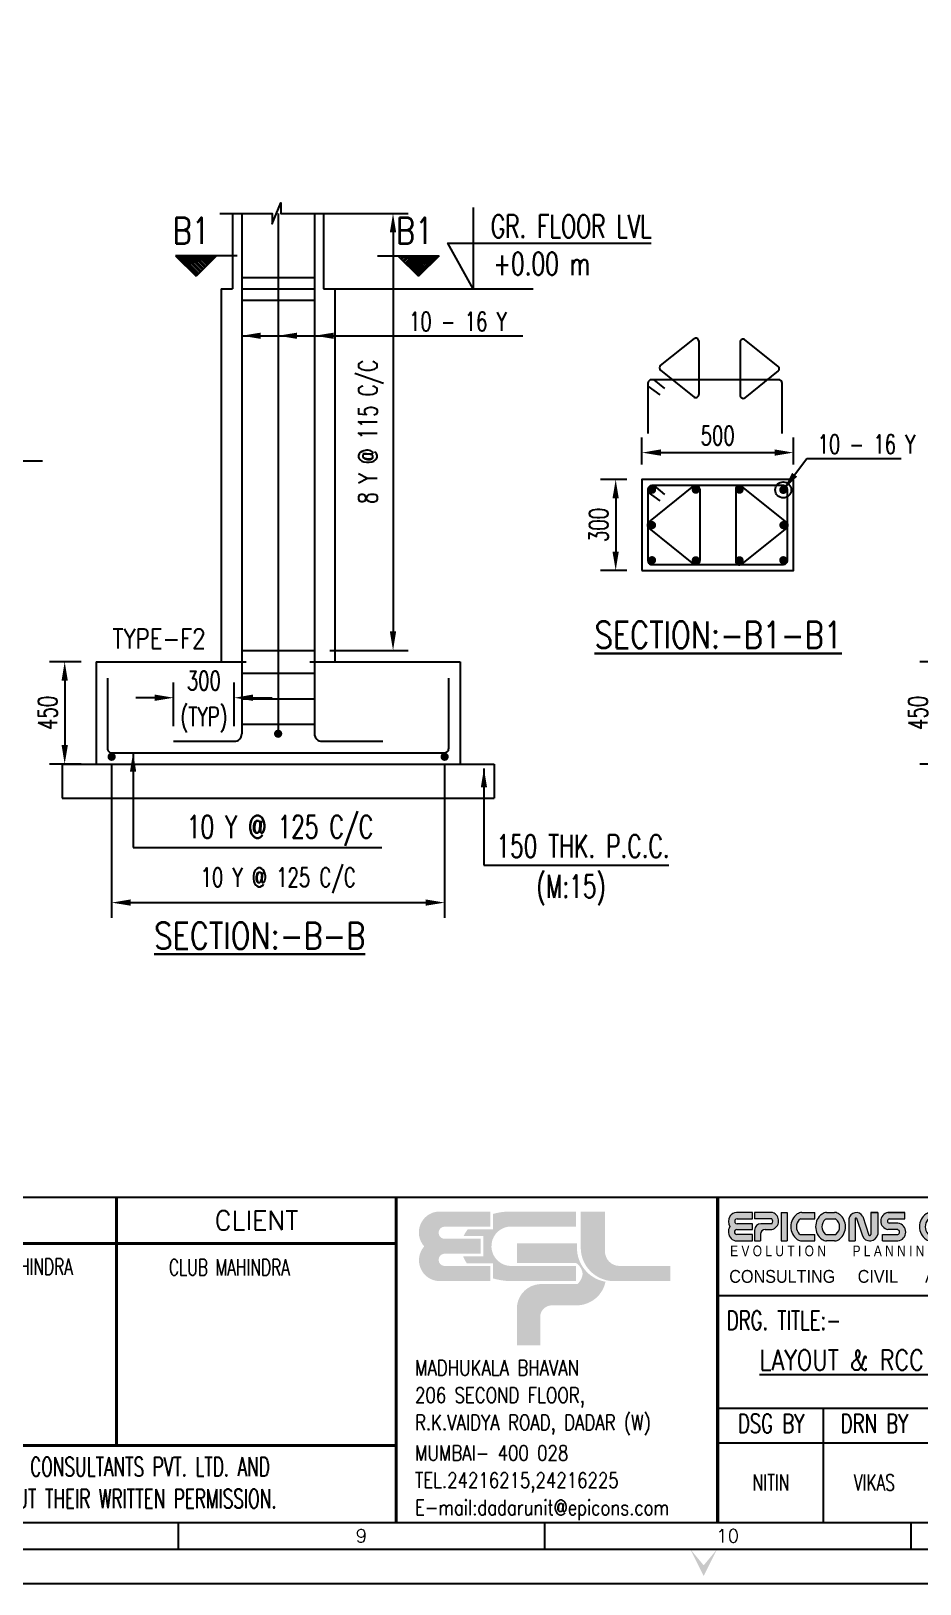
# Model space of a CAD drawing. Header units: millimetres. Extents: x 2659630 to 6742168, y -2425387 to -732288.
# Drawn here: x 3181720 to 3193450, y -1227168 to -1206680 of the extents above; entities that cross this region are included whole.
import ezdxf
from ezdxf.enums import TextEntityAlignment as Align

# ---------------------------------------------------------------- set-up
doc = ezdxf.new("R2010")
doc.units = ezdxf.units.MM
doc.header["$PDMODE"] = 35
doc.header["$PDSIZE"] = -25
for name, color, linetype, lineweight in [('00 ECPL LOGO', 250, 'Continuous', 20), ('00 ELEV-2', 9, 'Continuous', 30), ('TEXT', 150, 'Continuous', 25)]:
    doc.layers.add(name, color=color, linetype=linetype, lineweight=lineweight)
for name, color, linetype in [('PNA', 8, 'Continuous'), ('S-BRECK LINE', 8, 'Continuous'), ('S-COLUMN', 1, 'Continuous'), ('S-COLUMN NO', 2, 'Continuous'), ('S-DIM-1', 5, 'Continuous'), ('S-FOOTING', 4, 'Continuous'), ('S-LEVEL SECTION', 3, 'Continuous'), ('S-REINFORCEMENT', 6, 'Continuous'), ('S-RETAINING WALL', 6, 'Continuous'), ('S-SECTION MARK', 1, 'Continuous'), ('S-TEXT-1', 4, 'Continuous'), ('S-TITIL', 6, 'Continuous'), ('TEXT (SHEET)', 4, 'Continuous'), ('TEXT SCHEDULE', 2, 'Continuous')]:
    doc.layers.add(name, color=color, linetype=linetype)
doc.styles.add('ROMANS', font='r.shx', dxfattribs={"width": 0.7})
doc.styles.add('SEC. TEXT', font='arial.ttf', dxfattribs={"height": 180})
doc.dimstyles.new('dim25', dxfattribs={"dimtxt": 250, "dimasz": 250, "dimexe": 200, "dimexo": 200, "dimgap": 100, "dimtad": 1, "dimdec": 0, "dimlfac": 0.25, "dimzin": 0, "dimdsep": 46, "dimtxsty": 'ROMANS', "dimcen": 0, "dimclrd": 5, "dimclre": 5, "dimclrt": 4, "dimadec": 0, "dimazin": 0, "dimtfac": 1, "dimtdec": 0, "dimtix": 1, "dimtofl": 0, "dimtmove": 2, "dimatfit": 3, "dimfxl": 1, "dimtolj": 1, "dimtzin": 0, "dimlwd": -1, "dimlwe": -1, "dimarcsym": 0})
doc.dimstyles.new('dim33.33', dxfattribs={"dimtxt": 250, "dimasz": 250, "dimexe": 200, "dimexo": 200, "dimgap": 100, "dimtad": 1, "dimdec": 0, "dimlfac": 0.333331, "dimzin": 0, "dimdsep": 46, "dimtxsty": 'ROMANS', "dimcen": 0, "dimclrd": 5, "dimclre": 5, "dimclrt": 4, "dimadec": 0, "dimazin": 0, "dimtfac": 1, "dimtdec": 0, "dimtix": 1, "dimtofl": 0, "dimtmove": 2, "dimatfit": 3, "dimfxl": 1, "dimtolj": 1, "dimtzin": 0, "dimlwd": -1, "dimlwe": -1, "dimarcsym": 0})

# ---------------------------------------------------------------- blocks, each defined once
blk = doc.blocks.new('ecpl logo')
at = {"layer": '00 ECPL LOGO'}
for color, points in [(256, [(351, -827, 0.621111), (586, -1401), (1442, -1401), (1442, -1151), (682, -1151, -0.917622), (682, -948), (1285, -948), (1285, -702), (682, -702, -0.926164), (682, -501), (1442, -501), (1442, -251), (581, -251, 0.621111), (351, -827)]), (152, [(2940, -251), (2940, -863, 0.384329), (3453, -1401), (4422, -1401), (4422, -1151), (3582, -1151, -0.414214), (3340, -908), (3340, -251)]), (140, [(1887, -779), (1887, -1102), (2862, -1102, -0.232111), (2971, -1281, -0.194401), (2883, -1450), (2269, -1450, 0.364674), (1887, -1802), (1887, -2463), (2269, -2463), (2269, -1996, -0.414214), (2462, -1802), (2899, -1802, 0.338499), (3350, -1412, -0.371272), (2877, -839), (2877, -779)])]:
    blk.add_hatch(color=color, dxfattribs=at).paths.add_polyline_path(points)
h = blk.add_hatch(color=253, dxfattribs=at)
h.dxf.hatch_style = 1
h.paths.add_polyline_path([(995, -993, 0.07148), (1056, -1106), (1486, -1106), (1486, -1356, 0.065387), (1776, -1401), (2862, -1401), (2862, -1151), (1776, -1151, -0.910826), (1742, -501), (2862, -501), (2862, -251), (1776, -251, 0.069483), (1486, -291), (1486, -546), (1071, -546, 0.072407), (1003, -657), (1329, -657), (1329, -993)])
blk = doc.blocks.new('EPICONS TITLE')
at = {"layer": '00 ECPL LOGO'}
h = blk.add_hatch(color=4, dxfattribs=at)
h.dxf.hatch_style = 1
h.paths.add_polyline_path([(678, -252), (678, -146), (414, -146, 0.261636), (303, -208, 0.285841), (304, -378, 0.344902), (324, -574, 0.204992), (418, -614), (678, -614), (678, -510), (424, -510, -1), (418, -426), (678, -426), (678, -331), (424, -331, -1), (422, -252)])
h = blk.add_hatch(color=4, dxfattribs=at)
h.dxf.hatch_style = 1
h.paths.add_polyline_path([(1011, -146), (712, -146), (712, -252), (997, -252, -0.440545), (997, -331), (816, -331, 0.414214), (712, -435), (712, -614), (810, -614), (810, -504, -0.414214), (888, -426), (997, -426, 0.757811)])
h.paths.add_polyline_path([(1254, -146), (1153, -146), (1153, -614), (1254, -614)])
h.paths.add_polyline_path([(1708, -146), (1494, -146, 0.154275), (1419, -169, 0.519672), (1419, -591, 0.154275), (1494, -614), (1708, -614), (1708, -510), (1472, -510, -0.210356), (1452, -502, -0.388707), (1452, -260, -0.210356), (1472, -252), (1708, -252)])
h.paths.add_polyline_path([(2037, -146), (1904, -146, 0.159018), (1828, -171, 0.507969), (1828, -589, 0.159018), (1904, -614), (2037, -614, 0.173791), (2119, -585, 0.472311), (2119, -175, 0.173791)])
h.paths.add_polyline_path([(2046, -252, -0.185052), (2063, -258, -0.445894), (2063, -504, -0.185052), (2046, -510), (1899, -510, -0.185052), (1882, -504, -0.445894), (1882, -258, -0.185052), (1899, -252)], flags=16)
h.paths.add_polyline_path([(2501, -209, 0.723435), (2273, -252), (2273, -614), (2374, -614), (2374, -252, -0.723435), (2399, -241), (2495, -533, 0.724077), (2751, -510), (2751, -146), (2635, -146), (2635, -509, -0.755661), (2603, -519)])
h.paths.add_polyline_path([(3198, -146), (2916, -146, 0.823713), (2916, -429), (3082, -429, -0.713272), (3082, -510), (2830, -510), (2830, -614), (3082, -614, 0.900309), (3082, -324), (2936, -324, -0.746931), (2936, -252), (3198, -252)])
h = blk.add_hatch(color=4, dxfattribs=at)
h.dxf.hatch_style = 1
h.paths.add_polyline_path([(3837, -146), (3623, -146, 0.154275), (3548, -169, 0.519672), (3548, -591, 0.154275), (3623, -614), (3837, -614), (3837, -510), (3600, -510, -0.210932), (3581, -502, -0.385278), (3580, -260, -0.212895), (3599, -252), (3837, -252)])
h.paths.add_polyline_path([(4255, -175, 0.173792), (4173, -146), (4040, -146, 0.159018), (3964, -171, 0.507969), (3964, -589, 0.159018), (4040, -614), (4173, -614, 0.173792), (4255, -585, 0.472311)])
h.paths.add_polyline_path([(4182, -252, -0.185053), (4199, -258, -0.445893), (4199, -504, -0.185053), (4182, -510), (4035, -510, -0.185053), (4017, -504, -0.445893), (4017, -258, -0.185053), (4035, -252)], flags=16)
h.paths.add_polyline_path([(4406, -252), (4406, -614), (4507, -614), (4507, -252, -0.436861), (4522, -236, -0.319738), (4534, -245), (4629, -533, 0.724077), (4884, -510), (4884, -146), (4768, -146), (4768, -509, -0.755661), (4737, -519), (4635, -209, 0.723435)])
h.paths.add_polyline_path([(5335, -146), (5053, -146, 0.823713), (5053, -429), (5219, -429, -0.713272), (5219, -510), (4967, -510), (4967, -614), (5219, -614, 0.900309), (5219, -324), (5074, -324, -0.746931), (5074, -252), (5335, -252)])
h.paths.add_polyline_path([(5509, -146), (5408, -146), (5408, -452, 0.160106), (5433, -529, 0.505303), (5772, -529, 0.160106), (5797, -452), (5797, -146), (5699, -146), (5699, -451, -0.621318), (5509, -451)])
h.paths.add_polyline_path([(5969, -146), (5862, -146), (5862, -406, 0.414214), (6070, -614), (6267, -614), (6267, -510), (6047, -510, -0.414214), (5969, -432)])
h.paths.add_polyline_path([(6589, -146), (6267, -146), (6267, -249), (6372, -249), (6372, -614), (6473, -614), (6473, -249), (6589, -249)])
h.paths.add_polyline_path([(6863, -194, 0.539211), (6672, -201), (6523, -614), (6641, -614), (6752, -289, -0.708617), (6777, -289), (6894, -614), (7006, -614)])
h.paths.add_polyline_path([(7288, -209, 0.723435), (7059, -252), (7059, -614), (7160, -614), (7160, -252, -0.723435), (7186, -241), (7282, -533, 0.724077), (7538, -510), (7538, -146), (7421, -146), (7421, -509, -0.755661), (7390, -519)])
h.paths.add_polyline_path([(7886, -146), (7579, -146), (7579, -249), (7684, -249), (7684, -614), (7785, -614), (7785, -249), (7886, -249)])
h.paths.add_polyline_path([(8321, -146), (8059, -146, 0.157568), (7983, -170, 0.511532), (7983, -404, 0.157569), (8059, -429), (8206, -429, -0.713272), (8206, -510), (7953, -510), (7953, -614), (8206, -614, 0.900308), (8206, -324), (8065, -324), (8060, -324, -0.722204), (8060, -249), (8321, -249)])
h = blk.add_hatch(color=4, dxfattribs=at)
h.dxf.hatch_style = 1
h.paths.add_polyline_path([(8875, -146), (8576, -146), (8576, -252), (8849, -252, -0.270444), (8871, -265, -0.26297), (8871, -318, -0.270444), (8849, -331), (8680, -331, 0.414214), (8576, -435), (8576, -614), (8674, -614), (8674, -504, -0.414214), (8752, -426), (8861, -426, 0.757811)])
h.paths.add_polyline_path([(9103, -146), (8990, -146), (9133, -566, 0.539211), (9324, -560), (9474, -146), (9356, -146), (9244, -471, -0.708617), (9220, -471)])
h.paths.add_polyline_path([(9814, -146), (9492, -146), (9492, -249), (9597, -249), (9597, -614), (9698, -614), (9698, -249), (9814, -249)])
h.paths.add_polyline_path([(10234, -146), (10128, -146), (10128, -406, 0.414214), (10336, -614), (10533, -614), (10533, -510), (10312, -510, -0.414214), (10234, -432)])
h.paths.add_polyline_path([(9871, -510), (9775, -510), (9775, -614), (9871, -614)])
h = blk.add_hatch(color=4, dxfattribs=at)
h.dxf.hatch_style = 1
h.paths.add_polyline_path([(10533, -146), (10533, -249), (10637, -249), (10637, -614), (10739, -614), (10739, -249), (10839, -249), (10839, -146)])
h.paths.add_polyline_path([(10890, -146), (10890, -614), (11119, -614, 0.189446), (11208, -580, 0.435754), (11208, -181, 0.189446), (11119, -146)])
h.paths.add_polyline_path([(11122, -249, -0.519112), (11122, -510), (10989, -510), (10989, -249)], flags=16)
at = {"layer": '00 ECPL LOGO', "color": 4}
for p, q in [((678, -146), (414, -146)), ((424, -252), (678, -252)), ((678, -252), (678, -146)), ((1011, -146), (712, -146)), ((712, -146), (712, -252)), ((997, -252), (712, -252)), ((1153, -146), (1254, -146)), ((1153, -146), (1153, -614)), ((1254, -146), (1254, -614)), ((1472, -252), (1708, -252)), ((1494, -146), (1708, -146)), ((1708, -252), (1708, -146)), ((1899, -252), (2046, -252)), ((1904, -146), (2037, -146)), ((2273, -252), (2273, -614)), ((2374, -252), (2374, -614)), ((2399, -241), (2495, -533)), ((2501, -209), (2603, -519)), ((2635, -146), (2751, -146)), ((2751, -146), (2635, -146)), ((2635, -146), (2635, -510)), ((2751, -146), (2751, -510)), ((2751, -252), (2751, -252)), ((2916, -146), (3198, -146)), ((3198, -146), (2916, -146)), ((2936, -252), (3198, -252)), ((3198, -252), (3198, -146)), ((3599, -252), (3837, -252)), ((3837, -146), (3623, -146)), ((3837, -252), (3837, -146)), ((4035, -252), (4182, -252)), ((4040, -146), (4173, -146)), ((4406, -252), (4406, -614)), ((4507, -252), (4507, -614)), ((4534, -245), (4629, -533)), ((4635, -209), (4737, -519)), ((4768, -146), (4884, -146)), ((4768, -146), (4884, -146)), ((4884, -146), (4768, -146)), ((4768, -146), (4768, -510)), ((4884, -146), (4884, -510)), ((4884, -252), (4884, -252)), ((5053, -146), (5335, -146)), ((5053, -146), (5335, -146)), ((5335, -146), (5053, -146)), ((5074, -252), (5335, -252)), ((5335, -252), (5335, -146)), ((5408, -146), (5509, -146)), ((5509, -146), (5408, -146)), ((5408, -146), (5408, -452)), ((5509, -146), (5509, -451)), ((5699, -146), (5797, -146)), ((5797, -146), (5699, -146)), ((5699, -146), (5699, -451)), ((5797, -146), (5797, -452)), ((5862, -146), (5969, -146)), ((5969, -146), (5862, -146)), ((5862, -406), (5862, -146)), ((5969, -432), (5969, -146)), ((6267, -146), (6589, -146)), ((6589, -146), (6267, -146)), ((6267, -146), (6267, -249)), ((6267, -249), (6372, -249)), ((6372, -614), (6372, -249)), ((6473, -614), (6473, -249)), ((6473, -249), (6589, -249)), ((6523, -614), (6672, -201)), ((6589, -146), (6589, -249)), ((7006, -614), (6863, -194)), ((7059, -252), (7059, -614)), ((7160, -252), (7160, -614)), ((7186, -241), (7282, -533)), ((7288, -209), (7390, -519)), ((7421, -146), (7538, -146)), ((7421, -146), (7538, -146)), ((7538, -146), (7421, -146)), ((7421, -146), (7538, -146)), ((7421, -146), (7421, -510)), ((7538, -146), (7538, -510)), ((7538, -252), (7538, -252)), ((7579, -146), (7886, -146)), ((7886, -146), (7579, -146)), ((7579, -146), (7886, -146)), ((7579, -146), (7886, -146)), ((7886, -146), (7579, -146)), ((7579, -146), (7579, -249)), ((7579, -249), (7684, -249)), ((7579, -249), (7684, -249)), ((7684, -614), (7684, -249)), ((7785, -614), (7785, -249)), ((7785, -249), (7886, -249)), ((7785, -249), (7886, -249)), ((7886, -146), (7886, -249)), ((8040, -146), (8321, -146)), ((8040, -146), (8321, -146)), ((8321, -146), (8059, -146)), ((8060, -249), (8321, -249)), ((8321, -252), (8321, -146)), ((8875, -146), (8576, -146)), ((8576, -146), (8576, -252)), ((8849, -252), (8576, -252)), ((9103, -146), (8990, -146)), ((9103, -146), (8990, -146)), ((8990, -146), (9133, -566)), ((9103, -146), (9220, -471)), ((9356, -146), (9244, -471)), ((9474, -146), (9324, -560)), ((9474, -146), (9356, -146)), ((9408, -146), (9356, -146)), ((9474, -146), (9356, -146)), ((9492, -146), (9814, -146)), ((9814, -146), (9492, -146)), ((9492, -146), (9814, -146)), ((9492, -146), (9814, -146)), ((9492, -146), (9814, -146)), ((9492, -146), (9492, -249)), ((9492, -249), (9597, -249)), ((9492, -249), (9597, -249)), ((9597, -614), (9597, -249)), ((9698, -614), (9698, -249)), ((9698, -249), (9814, -249)), ((9698, -249), (9814, -249)), ((9814, -146), (9814, -249)), ((10128, -146), (10234, -146)), ((10234, -146), (10128, -146)), ((10128, -406), (10128, -146)), ((10234, -432), (10234, -146)), ((10533, -146), (10839, -146)), ((10839, -146), (10533, -146)), ((10533, -146), (10533, -249)), ((10533, -249), (10637, -249)), ((10637, -249), (10533, -249)), ((10637, -614), (10637, -249)), ((10739, -614), (10739, -249)), ((10739, -249), (10839, -249)), ((10739, -249), (10839, -249)), ((10839, -249), (10739, -249)), ((10839, -146), (10839, -249)), ((10890, -146), (11119, -146)), ((10890, -146), (10890, -614)), ((10989, -249), (10989, -510)), ((10989, -249), (11113, -249)), ((418, -426), (678, -426)), ((678, -510), (418, -510)), ((678, -331), (424, -331)), ((678, -426), (678, -331)), ((678, -614), (678, -510)), ((712, -435), (712, -614)), ((810, -504), (810, -614)), ((997, -331), (816, -331)), ((888, -426), (997, -426)), ((1472, -510), (1708, -510)), ((1708, -614), (1708, -510)), ((1899, -510), (2046, -510)), ((2751, -510), (2751, -510)), ((2830, -614), (2830, -510)), ((2830, -510), (3082, -510)), ((3082, -429), (2916, -429)), ((3082, -324), (2936, -324)), ((3600, -510), (3837, -510)), ((3837, -614), (3837, -510)), ((4035, -510), (4182, -510)), ((4967, -614), (4967, -510)), ((4967, -510), (5219, -510)), ((4967, -510), (5219, -510)), ((5219, -429), (5053, -429)), ((5219, -324), (5074, -324)), ((6047, -510), (6267, -510)), ((6267, -510), (6267, -614)), ((6641, -614), (6752, -289)), ((6894, -614), (6777, -289)), ((7538, -510), (7538, -510)), ((7953, -614), (7953, -510)), ((7953, -510), (8206, -510)), ((7953, -510), (8206, -510)), ((7953, -510), (8206, -510)), ((8206, -429), (8040, -429)), ((8059, -429), (8194, -429)), ((8206, -324), (8060, -324)), ((8065, -324), (8206, -324)), ((8576, -435), (8576, -614)), ((8674, -504), (8674, -614)), ((8849, -331), (8680, -331)), ((8752, -426), (8861, -426)), ((10312, -510), (10533, -510)), ((10533, -510), (10533, -614)), ((10989, -510), (11113, -510)), ((418, -614), (678, -614)), ((712, -614), (810, -614)), ((1153, -614), (1254, -614)), ((1494, -614), (1708, -614)), ((2037, -614), (1904, -614)), ((2273, -614), (2374, -614)), ((2614, -614), (2635, -614)), ((2635, -614), (2635, -614)), ((2830, -614), (3082, -614)), ((2830, -614), (3082, -614)), ((3623, -614), (3837, -614)), ((4040, -614), (4173, -614)), ((4406, -614), (4507, -614)), ((4406, -614), (4507, -614)), ((4406, -614), (4507, -614)), ((4967, -614), (5219, -614)), ((4967, -614), (5219, -614)), ((4967, -614), (5219, -614)), ((6070, -614), (6267, -614)), ((6070, -614), (6267, -614)), ((6372, -614), (6473, -614)), ((6372, -614), (6473, -614)), ((6523, -614), (6641, -614)), ((6589, -614), (6641, -614)), ((6894, -614), (7006, -614)), ((6894, -614), (7006, -614)), ((7059, -614), (7160, -614)), ((7059, -614), (7160, -614)), ((7059, -614), (7160, -614)), ((7684, -614), (7785, -614)), ((7684, -614), (7785, -614)), ((7684, -614), (7785, -614)), ((7684, -614), (7785, -614)), ((7953, -614), (8206, -614)), ((7953, -614), (8206, -614)), ((7953, -614), (8206, -614)), ((7953, -614), (8206, -614)), ((7953, -614), (8206, -614)), ((8576, -614), (8674, -614)), ((9597, -614), (9698, -614)), ((9597, -614), (9698, -614)), ((9597, -614), (9698, -614)), ((10336, -614), (10533, -614)), ((10336, -614), (10533, -614)), ((10637, -614), (10739, -614)), ((10637, -614), (10739, -614)), ((10637, -614), (10739, -614)), ((10637, -614), (10739, -614)), ((10653, -614), (10739, -614)), ((10653, -614), (10739, -614)), ((10653, -614), (10739, -614)), ((10653, -614), (10739, -614)), ((10890, -614), (11119, -614))]:
    blk.add_line(p, q, dxfattribs=at)
blk.add_lwpolyline([(9775, -510), (9871, -510), (9871, -614), (9775, -614)], close=True, dxfattribs=at)
for centre, radius, start, end in [((439, -292), 160, 148.648, 212.4563), ((414, -276), 130, 90, 148.648), ((423, -291), 39.6, 88.7637, 271.2363), ((965, -284), 146, 282.7188, 71.3398), ((961, -291), 53.7, 312.4487, 47.5513), ((1567, -380), 257, 125.0807, 234.9193), ((1494, -276), 130, 90, 125.0807), ((1472, -278), 26, 90, 137.5171), ((1981, -380), 259, 126.1417, 233.8583), ((1904, -276), 130, 90, 126.1417), ((1899, -278), 26, 90, 131.9364), ((2037, -276), 130, 50.5638, 90), ((2046, -278), 26, 48.0636, 90), ((1951, -380), 265, 309.4362, 50.5638), ((2394, -268), 122, 28.75, 172.2831), ((2388, -251), 14.5, 40.0191, 183.5523), ((2944, -287), 144, 101.0425, 258.9575), ((2947, -288), 37.6, 106.4856, 253.5144), ((3696, -380), 257, 125.0807, 234.9193), ((3623, -276), 130, 90, 125.0807), ((3599, -278), 26, 90, 138.0741), ((4116, -380), 259, 126.1417, 233.8583), ((4040, -276), 130, 90, 126.1417), ((4035, -278), 26, 90, 131.9364), ((4173, -276), 130, 50.5638, 90), ((4182, -278), 26, 48.0636, 90), ((4087, -380), 265, 309.4362, 50.5638), ((4527, -268), 122, 28.75, 172.2831), ((4522, -251), 14.5, 89.1577, 183.5523), ((4522, -249), 13, 18.2334, 89.1577), ((5081, -287), 144, 101.0425, 258.9575), ((5084, -288), 37.6, 106.4856, 253.5144), ((6770, -260), 114, 35.166, 148.5022), ((7181, -268), 122, 28.75, 172.2831), ((7175, -251), 14.5, 40.0191, 183.5523), ((8067, -287), 144, 125.818, 234.182), ((8059, -276), 130, 90, 125.818), ((8072, -286), 39.3, 108.3261, 238.1957), ((8849, -278), 26, 29.4672, 90), ((8829, -284), 146, 282.7188, 71.3398), ((11113, -275), 26, 51.4816, 90), ((11119, -276), 130, 47.0907, 90), ((11030, -380), 160, 308.5184, 51.4816), ((11023, -380), 272, 312.9093, 47.0907), ((439, -464), 160, 147.5437, 223.6612), ((421, -468), 42.1, 94.0242, 265.9758), ((816, -435), 104, 90, 180), ((888, -504), 78, 90, 180), ((1584, -381), 179, 137.5171, 222.4829), ((1472, -484), 26, 222.4829, 270), ((1992, -381), 165, 131.9364, 228.0636), ((1899, -484), 26, 228.0636, 270), ((2046, -484), 26, 270, 311.9364), ((1953, -381), 165, 311.9364, 48.0636), ((2619, -479), 135, 203.2219, 346.755), ((2618, -510), 17.1, 214.0796, 357.6127), ((3067, -469), 146, 276.006, 83.994), ((3068, -470), 43.1, 289.0016, 70.9984), ((3714, -381), 180, 138.0741, 222.3563), ((3600, -484), 26, 222.3563, 270), ((4127, -381), 165, 131.9364, 228.0636), ((4035, -484), 26, 228.0636, 270), ((4182, -484), 26, 270, 311.9364), ((4089, -381), 165, 311.9364, 48.0636), ((4753, -479), 135, 203.2219, 346.8516), ((4751, -510), 17.1, 214.0796, 357.6127), ((5204, -469), 146, 276.006, 83.994), ((5205, -470), 43.1, 289.0016, 70.9984), ((5538, -452), 130, 180, 216.3848), ((5604, -405), 106, 206.2931, 333.7069), ((5667, -452), 130, 323.6152, 0), ((6070, -406), 208, 180, 270), ((6047, -432), 78, 180, 270), ((6764, -294), 13, 19.7665, 161.0546), ((7406, -479), 135, 203.2219, 346.755), ((7404, -510), 17.1, 214.0796, 357.6127), ((8059, -299), 130, 234.182, 270), ((8065, -298), 26, 238.1957, 270), ((8190, -469), 146, 276.006, 83.994), ((8192, -470), 43.1, 289.0016, 70.9984), ((8680, -435), 104, 90, 180), ((8752, -504), 78, 90, 180), ((8849, -305), 26, 270, 330.5328), ((8824, -291), 53.7, 330.5328, 29.4672), ((9232, -467), 13, 199.7665, 341.0546), ((10336, -406), 208, 180, 270), ((10312, -432), 78, 180, 270), ((11113, -484), 26, 270, 308.5184), ((418, -484), 130, 223.6612, 270), ((1494, -484), 130, 234.9193, 270), ((1904, -484), 130, 233.8583, 270), ((2037, -484), 130, 270, 309.4362), ((3623, -484), 130, 234.9193, 270), ((4040, -484), 130, 233.8583, 270), ((4173, -484), 130, 270, 309.4362), ((5602, -404), 210, 216.3848, 323.6152), ((9227, -500), 114, 215.166, 328.5022), ((11119, -484), 130, 270, 312.9093)]:
    blk.add_arc(centre, radius, start, end, dxfattribs=at)
at = {"layer": '00 ECPL LOGO', "color": 4, "style": 'SEC. TEXT'}
for s, height, width, p in [('E V O L U T I O N        P L A N N I N G         I N V E S T I G A T I O N         C O N C R E T E        A N D         S T E E L', 177.202, 0.8, (308, -869)), ('CONSULTING     CIVIL      AND      STRUCTURAL      ENGINEERS', 212.64, 0.9, (294, -1308)), ('iSO 9001-2008 CERTIFIED COMPANY', 177.2, 0.7, (8411, -1424))]:
    blk.add_text(s, height=height, dxfattribs=dict(at, width=width)).set_placement(p)
blk = doc.blocks.new('FOLDER')
at = {"layer": 'PNA'}
for points in [[(-1250, 2500), (0, 0), (0, 1000)], [(1250, 2500), (0, 0), (0, 1000)]]:
    blk.add_solid(points, dxfattribs=at)
blk = doc.blocks.new('A2_SHEET')
at = {"color": 1}
for p, q in [((58702, 4994), (1413, 4994)), ((46499, 3703), (58702, 3703)), ((46499, 2214), (58702, 2214)), ((46499, 1759), (52066, 1759))]:
    blk.add_line(p, q, dxfattribs=at)
at = {"color": 5, "linetype": 'ByBlock', "lineweight": -2}
blk.add_line((47887, 706), (47887, 2214), dxfattribs=at)
blk.add_lwpolyline([(4, 41895), (59404, 41895), (59404, -105), (4, -105)], close=True)
at = {"color": 1, "const_width": 40.6}
for points in [[(38557, 1723), (38557, 4994)], [(42247, 706), (42247, 4994)], [(46489, 706), (46489, 4994)], [(30890, 4387), (42247, 4387)], [(30890, 1723), (42247, 1723)]]:
    blk.add_lwpolyline(points, dxfattribs=at)
at = {"layer": 'PNA'}
for p, q in [((39370, 706), (39370, 353)), ((44203, 706), (44203, 353)), ((49036, 706), (49036, 353))]:
    blk.add_line(p, q, dxfattribs=at)
at = {"layer": 'PNA', "color": 1}
for points in [[(706, 353), (59055, 353), (59055, 41438), (706, 41438)], [(1413, 706), (58702, 706), (58702, 41085), (1413, 41085)]]:
    blk.add_lwpolyline(points, close=True, dxfattribs=at)
at = {"layer": '00 ELEV-2', "xscale": 0.7979594387503127, "yscale": 0.7979594387503127, "zscale": 0.7979594387503127}
for name, p in [('ecpl logo', (42336, 5009)), ('EPICONS TITLE', (46407, 4912))]:
    blk.add_blockref(name, p, dxfattribs=at)
at = {"layer": 'PNA', "xscale": 0.1412793176302189, "yscale": 0.1412793176302189, "zscale": 0.1412793176302189}
blk.add_blockref('FOLDER', (46304, 0), dxfattribs=at)
at = {"layer": 'PNA', "style": 'ROMANS'}
for s, height, p in [('9', 177, (41787, 530)), ('10', 176.6, (46620, 530))]:
    blk.add_text(s, height=height, dxfattribs=at).set_placement(p, align=Align.MIDDLE)
at = {"layer": 'S-TEXT-1', "style": 'ROMANS', "width": 0.8}
for s, p in [('MADHUKALA BHAVAN', (42495, 2647, 5)), ('206 SECOND FLOOR,', (42495, 2286, 5)), ('R.K.VAIDYA ROAD, DADAR (W)', (42495, 1926, 5)), ('MUMBAI- 400 028', (42495, 1524, 5)), ('TEL.24216215,24216225', (42495, 1164, 5)), ('E-mail:dadarunit@epicons.com', (42495, 803, 5))]:
    blk.add_text(s, height=200, dxfattribs=at).set_placement(p)
at = {"layer": 'TEXT (SHEET)', "color": 2, "style": 'ROMANS'}
blk.add_text('CLIENT', height=250, dxfattribs=at).set_placement((40402, 4691), align=Align.MIDDLE_CENTER)
at = {"layer": 'TEXT (SHEET)', "color": 4, "style": 'ROMANS', "width": 0.7}
blk.add_text('DRG. TITLE:-', height=250, dxfattribs=at).set_placement((46608, 3374), align=Align.MIDDLE_LEFT)
for s, p in [('DSG BY', (47193, 2012)), ('DRN BY', (48557, 2012))]:
    blk.add_text(s, height=250, dxfattribs=at).set_placement(p, align=Align.MIDDLE_CENTER)
at = {"layer": 'TEXT (SHEET)', "color": 4, "style": 'ROMANS', "width": 0.65}
for s, p in [('THIS DRAWING IS THE SOLE PROPERTY OF M/s. EPICONS CONSULTANTS PVT. LTD. AND', (31057, 1316)), ('SAME SHALL NOT BE COPIED/USED REPRODUCED WITHOUT THEIR WRITTEN PERMISSION.', (31057, 895))]:
    blk.add_text(s, height=250, dxfattribs=at).set_placement(p)
blk = doc.blocks.new('*D1988')
at = {"layer": 'Defpoints', "color": 0, "ltscale": 2500}
for p in [(3182784, -1216147), (3187178, -1216147), (3187178, -1218179)]:
    blk.add_point(p, dxfattribs=at)
at = {"layer": 'S-DIM-1', "color": 5}
for p, q in [((3182784, -1216347), (3182784, -1218379)), ((3187178, -1216347), (3187178, -1218379)), ((3183034, -1218179), (3186928, -1218179))]:
    blk.add_line(p, q, dxfattribs=at)
at = {"layer": 'S-DIM-1', "color": 5, "ltscale": 2500}
for points in [[(3183034, -1218137), (3183034, -1218220), (3182784, -1218179)], [(3186928, -1218220), (3186928, -1218137), (3187178, -1218179)]]:
    blk.add_solid(points, dxfattribs=at)
at = {"layer": 'S-DIM-1', "color": 4, "ltscale": 2500, "insert": (3184981, -1217888), "char_height": 250, "attachment_point": 5, "style": 'ROMANS'}
blk.add_mtext('\\A1;{10 Y @ 125 C/C}', dxfattribs=at)
blk = doc.blocks.new('*D1986')
at = {"layer": 'Defpoints', "color": 0, "ltscale": 2500}
for p in [(3182581, -1215001), (3182164, -1216351), (3182581, -1216351)]:
    blk.add_point(p, dxfattribs=at)
at = {"layer": 'S-DIM-1', "color": 5}
for p, q in [((3182381, -1215001), (3181964, -1215001)), ((3182164, -1215251), (3182164, -1216101)), ((3182381, -1216351), (3181964, -1216351))]:
    blk.add_line(p, q, dxfattribs=at)
at = {"layer": 'S-DIM-1', "color": 5, "ltscale": 2500}
for points in [[(3182206, -1215251), (3182123, -1215251), (3182164, -1215001)], [(3182123, -1216101), (3182206, -1216101), (3182164, -1216351)]]:
    blk.add_solid(points, dxfattribs=at)
at = {"layer": 'S-DIM-1', "color": 4, "ltscale": 2500, "insert": (3181939, -1215676), "char_height": 250, "attachment_point": 5, "rotation": 90, "style": 'ROMANS'}
blk.add_mtext('\\A1;450', dxfattribs=at)
blk = doc.blocks.new('*D1987')
at = {"layer": 'Defpoints', "color": 0, "ltscale": 2500}
for p in [(3185251, -1209086), (3185461, -1214851), (3186497, -1214851)]:
    blk.add_point(p, dxfattribs=at)
at = {"layer": 'S-DIM-1', "color": 5}
for p, q in [((3185451, -1209086), (3186697, -1209086)), ((3186497, -1209336), (3186497, -1214601)), ((3185661, -1214851), (3186697, -1214851))]:
    blk.add_line(p, q, dxfattribs=at)
at = {"layer": 'S-DIM-1', "color": 5, "ltscale": 2500}
for points in [[(3186538, -1209336), (3186455, -1209336), (3186497, -1209086)], [(3186455, -1214601), (3186538, -1214601), (3186497, -1214851)]]:
    blk.add_solid(points, dxfattribs=at)
at = {"layer": 'S-DIM-1', "color": 4, "ltscale": 2500, "insert": (3186206, -1211968), "char_height": 250, "attachment_point": 5, "rotation": 90, "style": 'ROMANS'}
blk.add_mtext('\\A1;{8 Y @ 115 C/C}', dxfattribs=at)
blk = doc.blocks.new('*D1989')
at = {"layer": 'Defpoints', "color": 0, "ltscale": 2500}
for p in [(3184401, -1215476), (3183601, -1216051), (3184401, -1216051)]:
    blk.add_point(p, dxfattribs=at)
at = {"layer": 'S-DIM-1', "color": 5}
for p, q in [((3183601, -1215851), (3183601, -1215276)), ((3184401, -1215851), (3184401, -1215276)), ((3183351, -1215476), (3183101, -1215476)), ((3184651, -1215476), (3184901, -1215476))]:
    blk.add_line(p, q, dxfattribs=at)
at = {"layer": 'S-DIM-1', "color": 5, "ltscale": 2500}
for points in [[(3183351, -1215518), (3183351, -1215434), (3183601, -1215476)], [(3184651, -1215434), (3184651, -1215518), (3184401, -1215476)]]:
    blk.add_solid(points, dxfattribs=at)
at = {"layer": 'S-DIM-1', "color": 4, "ltscale": 2500, "char_height": 250, "attachment_point": 5, "style": 'ROMANS'}
for s, insert in [('\\A1;{300', (3184001, -1215251)), ('(TYP)}', (3184001, -1215766))]:
    blk.add_mtext(s, dxfattribs=dict(at, insert=insert))
blk = doc.blocks.new('*D1996')
at = {"layer": 'Defpoints', "color": 0, "ltscale": 2500}
for p in [(3189781, -1212597), (3189435, -1213797), (3189781, -1213797)]:
    blk.add_point(p, dxfattribs=at)
at = {"layer": 'S-DIM-1', "color": 5}
for p, q in [((3189581, -1212597), (3189235, -1212597)), ((3189435, -1212847), (3189435, -1213547)), ((3189581, -1213797), (3189235, -1213797))]:
    blk.add_line(p, q, dxfattribs=at)
at = {"layer": 'S-DIM-1', "color": 5, "ltscale": 2500}
for points in [[(3189476, -1212847), (3189393, -1212847), (3189435, -1212597)], [(3189393, -1213547), (3189476, -1213547), (3189435, -1213797)]]:
    blk.add_solid(points, dxfattribs=at)
at = {"layer": 'S-DIM-1', "color": 4, "ltscale": 2500, "insert": (3189210, -1213197), "char_height": 250, "attachment_point": 5, "rotation": 90, "style": 'ROMANS'}
blk.add_mtext('\\A1;300', dxfattribs=at)
blk = doc.blocks.new('*D1995')
at = {"layer": 'Defpoints', "color": 0, "ltscale": 2500}
for p in [(3191781, -1212242), (3189781, -1212597), (3191781, -1212597)]:
    blk.add_point(p, dxfattribs=at)
at = {"layer": 'S-DIM-1', "color": 5}
for p, q in [((3189781, -1212397), (3189781, -1212042)), ((3191781, -1212397), (3191781, -1212042)), ((3190031, -1212242), (3191531, -1212242))]:
    blk.add_line(p, q, dxfattribs=at)
at = {"layer": 'S-DIM-1', "color": 5, "ltscale": 2500}
for points in [[(3190031, -1212200), (3190031, -1212283), (3189781, -1212242)], [(3191531, -1212283), (3191531, -1212200), (3191781, -1212242)]]:
    blk.add_solid(points, dxfattribs=at)
at = {"layer": 'S-DIM-1', "color": 4, "ltscale": 2500, "insert": (3190781, -1212017), "char_height": 250, "attachment_point": 5, "style": 'ROMANS'}
blk.add_mtext('\\A1;500', dxfattribs=at)
blk = doc.blocks.new('*D1998')
at = {"layer": 'Defpoints', "color": 0, "ltscale": 2500}
for p in [(3194065, -1215001), (3193648, -1216351), (3194065, -1216351)]:
    blk.add_point(p, dxfattribs=at)
at = {"layer": 'S-DIM-1', "color": 5}
for p, q in [((3193865, -1215001), (3193448, -1215001)), ((3193648, -1215251), (3193648, -1216101)), ((3193865, -1216351), (3193448, -1216351))]:
    blk.add_line(p, q, dxfattribs=at)
at = {"layer": 'S-DIM-1', "color": 5, "ltscale": 2500}
for points in [[(3193690, -1215251), (3193607, -1215251), (3193648, -1215001)], [(3193607, -1216101), (3193690, -1216101), (3193648, -1216351)]]:
    blk.add_solid(points, dxfattribs=at)
at = {"layer": 'S-DIM-1', "color": 4, "ltscale": 2500, "insert": (3193423, -1215676), "char_height": 250, "attachment_point": 5, "rotation": 90, "style": 'ROMANS'}
blk.add_mtext('\\A1;450', dxfattribs=at)

msp = doc.modelspace()

# ---------------------------------------------------------------- hatches: boundary and pattern name
at = {"layer": 'S-SECTION MARK', "ltscale": 5}
h = msp.add_hatch(dxfattribs=at)
h.set_pattern_fill('ANSI31', color=256, scale=172.406964, angle=180, style=0)
h.set_pattern_definition([(315, (3109300.17, -1207808.348), (-15.2387667, -15.2387667), [])])
h.paths.add_polyline_path([(3183897.31, -1209914.456), (3183625.445, -1209647.326), (3184169.176, -1209647.326)])
h = msp.add_hatch(dxfattribs=at)
h.set_pattern_fill('ANSI31', color=256, scale=172.406964, angle=180, style=0)
h.set_pattern_definition([(225, (3261429.783, -1207808.348), (15.2387667, -15.2387667), [])])
h.paths.add_polyline_path([(3186832.642, -1209914.456), (3187104.507, -1209647.326), (3186560.777, -1209647.326)])

# ---------------------------------------------------------------- linework, layer by layer
at = {"layer": 'S-BRECK LINE', "elevation": -0.025}
msp.add_lwpolyline([(3184212.838, -1209085.746), (3184902.997, -1209085.746), (3184902.997, -1209223.12), (3185015.813, -1208948.372), (3185015.813, -1209085.746), (3185774.868, -1209085.746)], dxfattribs=at)
at = {"layer": 'S-COLUMN', "color": 1}
for p, q in [((3184380.712, -1209085.746, -0.025), (3184380.712, -1210080.629, -0.025)), ((3185580.722, -1209085.746, -0.025), (3185580.722, -1210080.629, -0.025)), ((3184230.712, -1210080.629, -0.025), (3184230.712, -1215001.127, -0.025)), ((3184230.712, -1210080.629, -0.025), (3184380.712, -1210080.629, -0.025)), ((3185580.722, -1210080.629, -0.025), (3185730.722, -1210080.629, -0.025)), ((3185730.722, -1210080.629, -0.025), (3185730.722, -1215001.127, -0.025))]:
    msp.add_line(p, q, dxfattribs=at)
msp.add_lwpolyline([(3189780.603, -1213797.168), (3191780.603, -1213797.168), (3191780.607, -1212597.168), (3189780.607, -1212597.168), (3189780.603, -1213797.168)], dxfattribs=at)
at = {"layer": 'S-COLUMN', "ltscale": 2500}
msp.add_circle((3191646.896, -1212733.787, 0), 105.935, dxfattribs=at)
at = {"layer": 'S-COLUMN NO', "ltscale": 2500}
msp.add_line((3184500.712, -1210080.629, -0.025), (3185460.722, -1210080.629, -0.025), dxfattribs=at)
at = {"layer": 'S-FOOTING'}
for p, q in [((3182580.717, -1215001.127, -0.025), (3184560.717, -1215001.127, 0.052)), ((3182580.717, -1215001.127, -0.025), (3182580.717, -1216351.127, -0.025)), ((3185400.717, -1215001.127, 0.052), (3187380.717, -1215001.127, -0.025)), ((3187380.717, -1215001.127, -0.025), (3187380.717, -1216351.127, -0.025)), ((3182130.717, -1216351.127, -0.025), (3187830.717, -1216351.127, -0.025)), ((3182130.717, -1216351.127, -0.025), (3182130.717, -1216801.127, -0.025)), ((3187830.717, -1216351.127, -0.025), (3187830.717, -1216801.127, -0.025)), ((3182130.717, -1216801.127, -0.025), (3187830.717, -1216801.127, -0.025))]:
    msp.add_line(p, q, dxfattribs=at)
at = {"layer": 'S-LEVEL SECTION'}
msp.add_line((3185580.722, -1210080.629, -0.025), (3188344.143, -1210080.629, -0.025), dxfattribs=at)
at = {"layer": 'S-LEVEL SECTION', "elevation": -0.025}
msp.add_lwpolyline([(3187555.963, -1209007.883), (3187555.963, -1210080.629), (3187221.878, -1209480.342), (3189905.408, -1209480.342)], dxfattribs=at)
at = {"layer": 'S-REINFORCEMENT'}
for p, q in [((3184500.712, -1209085.746, -0.025), (3184500.712, -1215951.127, -0.025)), ((3184980.717, -1209085.746, -0.025), (3184980.717, -1215951.127, -0.025)), ((3185460.722, -1209085.746, -0.025), (3185460.722, -1215951.127, -0.025)), ((3189860.606, -1211329.8), (3189860.603, -1211989.8)), ((3191582.457, -1211279.8), (3189910.606, -1211279.8)), ((3191632.457, -1211989.8), (3191632.457, -1211329.8)), ((3182730.717, -1215218.407, -0.025), (3182730.717, -1216151.127, -0.025)), ((3187230.717, -1215218.407, -0.025), (3187230.717, -1216151.127, -0.025)), ((3183600.712, -1216051.127, -0.07), (3184400.712, -1216051.127, -0.025)), ((3185560.722, -1216051.127, 0.052), (3186360.722, -1216051.127, 0.007)), ((3182780.717, -1216201.127, -0.025), (3187180.717, -1216201.127, -0.025))]:
    msp.add_line(p, q, dxfattribs=at)
at = {"layer": 'S-REINFORCEMENT', "color": 2}
for p, q in [((3184500.712, -1209930.629, -0.025), (3185460.722, -1209930.629, -0.025)), ((3184500.712, -1210230.629, -0.025), (3185460.722, -1210230.629, -0.025)), ((3184500.712, -1214851.127, 0.052), (3185460.722, -1214851.127, 0.052)), ((3184500.712, -1215151.127, 0.052), (3185460.722, -1215151.127, 0.052)), ((3184500.712, -1215488.966, 0.052), (3185460.722, -1215488.966, 0.052)), ((3184500.712, -1215826.805, 0.052), (3185460.722, -1215826.805, 0.052))]:
    msp.add_line(p, q, dxfattribs=at)
at = {"layer": 'S-REINFORCEMENT'}
msp.add_lwpolyline([(3189910.603, -1213717.168), (3191650.603, -1213717.168, 0.414212205), (3191700.603, -1213667.168), (3191700.606, -1212727.168, 0.41421492), (3191650.606, -1212677.168), (3189910.606, -1212677.168, 0.414212205), (3189860.606, -1212727.168), (3189860.603, -1213667.168, 0.41421492)], format="xyb", close=True, dxfattribs=at)
at = {"layer": 'S-REINFORCEMENT', "const_width": 52.92}
msp.add_lwpolyline([(3189887.362, -1212731.741, 1), (3189942.442, -1212731.741, 1)], format="xyb", close=True, dxfattribs=at)
msp.add_lwpolyline([(3189887.362, -1212731.741, 1), (3189942.442, -1212731.741, 1)], format="xyb", close=True, dxfattribs=at)
msp.add_lwpolyline([(3189887.362, -1212731.741, 1), (3189942.442, -1212731.741, 1)], format="xyb", close=True, dxfattribs=at)
for points, elevation in [([(3191042.024, -1212731.741, 1), (3191097.104, -1212731.741, 1)], 0), ([(3191042.024, -1212731.741, 1), (3191097.104, -1212731.741, 1)], 0), ([(3191042.024, -1212731.741, 1), (3191097.104, -1212731.741, 1)], 0), ([(3191619.356, -1212733.787, 1), (3191674.436, -1212733.787, 1)], 0), ([(3191619.356, -1212733.787, 1), (3191674.436, -1212733.787, 1)], 0), ([(3191619.356, -1212733.787, 1), (3191674.436, -1212733.787, 1)], 0), ([(3189886.618, -1213661.744, 1), (3189941.698, -1213661.744, 1)], 0), ([(3189886.618, -1213661.744, 1), (3189941.698, -1213661.744, 1)], 0), ([(3189886.618, -1213661.744, 1), (3189941.698, -1213661.744, 1)], 0), ([(3191619.195, -1213661.744, 1), (3191674.275, -1213661.744, 1)], 0), ([(3191619.195, -1213661.744, 1), (3191674.275, -1213661.744, 1)], 0), ([(3191619.195, -1213661.744, 1), (3191674.275, -1213661.744, 1)], 0), ([(3182756.369, -1216254.899, -1), (3182811.449, -1216254.899, -1)], -0.102), ([(3182756.369, -1216254.899, -1), (3182811.449, -1216254.899, -1)], -0.102), ([(3182756.369, -1216254.899, -1), (3182811.449, -1216254.899, -1)], -0.102), ([(3187150.335, -1216254.899, -1), (3187205.415, -1216254.899, -1)], -0.102), ([(3187150.335, -1216254.899, -1), (3187205.415, -1216254.899, -1)], -0.102), ([(3187150.335, -1216254.899, -1), (3187205.415, -1216254.899, -1)], -0.102)]:
    msp.add_lwpolyline(points, format="xyb", close=True, dxfattribs=dict(at, elevation=elevation))
at = {"layer": 'S-REINFORCEMENT'}
for centre, radius, start, end in [((3189910.606, -1211329.8), 50, 90, 179.9997344), ((3191582.457, -1211329.8), 50, 0, 90), ((3184400.712, -1215951.127, -0.025), 100, 270, 0), ((3185560.722, -1215951.127, -0.025), 100, 180, 270), ((3182780.717, -1216151.127, -0.025), 50, 180, 270), ((3187180.717, -1216151.127, -0.025), 50, 270, 0)]:
    msp.add_arc(centre, radius, start, end, dxfattribs=at)
at = {"layer": 'S-RETAINING WALL', "ltscale": 2500}
for p, q in [((3190028.004, -1211094.626), (3190473.288, -1210735.764)), ((3190532.31, -1210764.962), (3190532.31, -1211474.406)), ((3191075.892, -1210776.738), (3191075.892, -1211486.182)), ((3191580.198, -1211106.402), (3191134.914, -1210747.54)), ((3190028.004, -1211153.022), (3190469.243, -1211508.624)), ((3191580.198, -1211164.798), (3191138.959, -1211520.4)), ((3189860.606, -1211365.879, 0), (3190018.855, -1211479.298, 0)), ((3189937.937, -1211279.764, 0), (3190080.64, -1211396.628, 0)), ((3189937.937, -1212677.132, 0), (3190080.64, -1212793.996, 0)), ((3189860.606, -1212763.247, 0), (3190018.855, -1212876.666, 0)), ((3189873.516, -1213159.956), (3190467.228, -1212681.474)), ((3190545.924, -1212720.404), (3190545.924, -1213666.329)), ((3191019.556, -1212726.003), (3191019.556, -1213671.771)), ((3191687.697, -1213159.956), (3191100.931, -1212687.072)), ((3189873.516, -1213237.818), (3190461.834, -1213711.953)), ((3191687.697, -1213237.818), (3191100.931, -1213710.702))]:
    msp.add_line(p, q, dxfattribs=at)
at = {"layer": 'S-RETAINING WALL', "ltscale": 2500, "const_width": 52.92}
for points, elevation in [([(3190464.693, -1212731.741, 1), (3190519.773, -1212731.741, 1)], 0), ([(3190464.693, -1212731.741, 1), (3190519.773, -1212731.741, 1)], 0), ([(3190464.693, -1212731.741, 1), (3190519.773, -1212731.741, 1)], 0), ([(3189886.618, -1213198.887, 1), (3189941.698, -1213198.887, 1)], 0), ([(3189886.618, -1213198.887, 1), (3189941.698, -1213198.887, 1)], 0), ([(3189886.618, -1213198.887, 1), (3189941.698, -1213198.887, 1)], 0), ([(3191620.641, -1213198.887, 1), (3191675.721, -1213198.887, 1)], 0), ([(3191620.641, -1213198.887, 1), (3191675.721, -1213198.887, 1)], 0), ([(3191620.641, -1213198.887, 1), (3191675.721, -1213198.887, 1)], 0), ([(3190464.693, -1213662.595, -1), (3190519.773, -1213662.595, -1)], 0), ([(3190464.693, -1213662.595, -1), (3190519.773, -1213662.595, -1)], 0), ([(3190464.693, -1213662.595, -1), (3190519.773, -1213662.595, -1)], 0), ([(3191042.024, -1213662.595, -1), (3191097.104, -1213662.595, -1)], 0), ([(3191042.024, -1213662.595, -1), (3191097.104, -1213662.595, -1)], 0), ([(3191042.024, -1213662.595, -1), (3191097.104, -1213662.595, -1)], 0), ([(3184953.177, -1215951.127, 1), (3185008.257, -1215951.127, 1)], -0.025), ([(3184953.177, -1215951.127, 1), (3185008.257, -1215951.127, 1)], -0.025), ([(3184953.177, -1215951.127, 1), (3185008.257, -1215951.127, 1)], -0.025)]:
    msp.add_lwpolyline(points, format="xyb", close=True, dxfattribs=dict(at, elevation=elevation))
at = {"layer": 'S-RETAINING WALL', "ltscale": 2500}
for centre, radius, start, end in [((3190493.428, -1210770.204), 37.5, 0, 128.8659174), ((3191114.774, -1210781.98), 37.5, 51.1340826, 180), ((3190051.535, -1211123.824), 37.5, 128.8659174, 231.1340826), ((3191556.666, -1211135.6), 37.5, 308.8659174, 51.1340826), ((3190490.748, -1211473.032), 41.585, 238.8593319, 358.1059805), ((3191117.454, -1211484.807), 41.585, 181.8940195, 301.1406681), ((3190494.082, -1212727.393), 50, 360, 128.8659174), ((3191069.556, -1212726.003), 50, 51.1340826, 180), ((3189904.891, -1213198.887), 50, 128.8659174, 231.1340826), ((3191656.322, -1213198.887), 50, 308.8659174, 51.1340826), ((3190490.508, -1213664.496), 55.446, 238.8593319, 358.1059805), ((3191069.556, -1213671.771), 50, 180, 308.8659174)]:
    msp.add_arc(centre, radius, start, end, dxfattribs=at)
at = {"layer": 'S-SECTION MARK'}
for p, q in [((3184438.303, -1209647.326, -0.102), (3183625.445, -1209647.326, -0.102)), ((3183625.445, -1209647.326, -0.102), (3183897.31, -1209914.456, -0.102)), ((3184169.176, -1209647.326, -0.102), (3183897.31, -1209914.456, -0.102)), ((3186291.649, -1209647.326, -0.178), (3187104.507, -1209647.326, -0.178)), ((3186560.777, -1209647.326, -0.178), (3186832.642, -1209914.456, -0.178)), ((3187104.507, -1209647.326, -0.178), (3186832.642, -1209914.456, -0.178))]:
    msp.add_line(p, q, dxfattribs=at)

# ---------------------------------------------------------------- block references
msp.add_blockref('A2_SHEET', (3144292.232, -1227063.634))

# ---------------------------------------------------------------- texts
at = {"layer": 'S-DIM-1', "color": 4, "ltscale": 2500, "char_height": 300, "attachment_point": 5, "rotation": 359.9999954, "style": 'ROMANS'}
for s, insert in [('{\\A1;10 Y @ 125 C/C}', (3185004.923, -1217228.544, 0.129)), ('{\\A1;150 THK. P.C.C.}', (3189004.091, -1217433.483, -0.025)), ('{\\A1;(M:15)}', (3188848.041, -1218014.477, -0.025)), ('{\\A1;(M:15)}', (3188848.041, -1218014.477, -0.025)), ('{\\A1;(M:15)}', (3188848.041, -1218014.477, -0.025))]:
    msp.add_mtext(s, dxfattribs=dict(at, insert=insert))
at = {"layer": 'S-LEVEL SECTION', "char_height": 300, "attachment_point": 5, "line_spacing_factor": 0.938532, "style": 'ROMANS'}
for s, insert in [('GR. FLOOR LVL', (3188849.984, -1209256.982, -0.025)), ('GR. FLOOR LVL', (3188849.984, -1209256.982, -0.025)), ('GR. FLOOR LVL', (3188849.984, -1209256.982, -0.025)), ('+0.00 m', (3188459.025, -1209749.231, -0.025)), ('+0.00 m', (3188459.025, -1209749.231, -0.025)), ('+0.00 m', (3188459.025, -1209749.231, -0.025))]:
    msp.add_mtext(s, dxfattribs=dict(at, insert=insert))
at = {"layer": 'S-SECTION MARK', "style": 'ROMANS', "width": 0.8}
for p in [(3183833.552, -1209314.057, -0.113), (3186780.42, -1209314.057, -0.19)]:
    msp.add_text('B1', height=349.9991, dxfattribs=at).set_placement(p, align=Align.MIDDLE)
at = {"layer": 'S-TEXT-1', "style": 'ROMANS', "width": 0.7}
for p in [(3187352.378, -1210511.917, -0.025), (3192743.972, -1212130.605, 0)]:
    msp.add_text('10 - 16 Y', height=250, dxfattribs=at).set_placement(p, align=Align.MIDDLE_CENTER)
at = {"layer": 'S-TITIL', "lineweight": 30, "style": 'ROMANS', "width": 0.8}
for s, p in [('%%USECTION:-B1-B1', (3189156.105, -1214821.723, 0)), ('%%USECTION:-B-B', (3183345.801, -1218790.29, -0.102))]:
    msp.add_text(s, height=350, dxfattribs=at).set_placement(p)
at = {"layer": 'TEXT', "color": 2, "style": 'ROMANS', "width": 0.7}
for s, p in [('RESORT AT GOA CLUB MAHINDRA', (3179009.269, -1222982.569)), ('CLUB MAHINDRA', (3183539.623, -1222991.432))]:
    msp.add_text(s, height=212.12121, dxfattribs=at).set_placement(p, align=Align.MIDDLE_LEFT)
at = {"layer": 'TEXT', "color": 1, "style": 'ROMANS', "width": 0.8}
msp.add_text('%%ULAYOUT & RCC DETAILS AT FOUNDATION LVL.', height=270.45455, dxfattribs=at).set_placement((3191333.004, -1224213.636), align=Align.MIDDLE_LEFT)
at = {"layer": 'TEXT', "color": 2, "style": 'ROMANS', "width": 0.7}
for s, p in [('NITIN', (3191485.262, -1225830.75)), ('VIKAS', (3192848.977, -1225830.75))]:
    msp.add_text(s, height=212.1212, dxfattribs=at).set_placement(p, align=Align.MIDDLE_CENTER)
at = {"layer": 'TEXT SCHEDULE', "style": 'ROMANS', "width": 0.8}
msp.add_text('TYPE-F2', height=259.7402, dxfattribs=at).set_placement((3183410.449, -1214695.326, -0.102), align=Align.MIDDLE_CENTER)

# ---------------------------------------------------------------- dimensions: what is measured, and where the dimension line sits
at = {"layer": 'S-DIM-1'}
dim = msp.add_linear_dim(base=(3186496.595, -1214851.127, -0.025), p1=(3185250.717, -1209085.746, -0.025), p2=(3185460.722, -1214851.127, 0.052), angle=90, text='{8 Y @ 115 C/C}', dimstyle='dim33.33', dxfattribs=at)
dim.commit()
dim.dimension.update_dxf_attribs({"geometry": '*D1987', "text_midpoint": (3186206.119, -1211968.436, -0.025)})
dim = msp.add_linear_dim(base=(3191780.607, -1212241.717, 0), p1=(3189780.607, -1212597.168), p2=(3191780.607, -1212597.168), dimstyle='dim25', dxfattribs=at)
dim.commit()
dim.dimension.update_dxf_attribs({"geometry": '*D1995', "text_midpoint": (3190780.607, -1212016.717, 0)})
for base, p1, p2, dimstyle, picture, middle in [((3189434.605, -1213797.168, 0), (3189780.607, -1212597.168), (3189780.603, -1213797.168), 'dim25', '*D1996', (3189209.605, -1213197.168, 0)), ((3182164.313, -1216351.127, -0.178), (3182580.717, -1215001.127, -0.025), (3182580.717, -1216351.127, -0.025), 'dim33.33', '*D1986', (3181939.313, -1215676.127, -0.178)), ((3193648.324, -1216351.127, -0.178), (3194064.729, -1215001.127, -0.025), (3194064.729, -1216351.127, -0.025), 'dim33.33', '*D1998', (3193423.324, -1215676.127, -0.178))]:
    dim = msp.add_linear_dim(base=base, p1=p1, p2=p2, angle=90, dimstyle=dimstyle, dxfattribs=at)
    dim.commit()
    dim.dimension.update_dxf_attribs({"geometry": picture, "text_midpoint": middle})
for base, p1, p2, text, picture, middle in [((3184400.712, -1215475.918, -0.102), (3183600.712, -1216051.127, -0.07), (3184400.712, -1216051.127, -0.025), '{300\\X(TYP)}', '*D1989', (3184000.712, -1215475.918, -0.102)), ((3187177.875, -1218178.692, -0.102), (3182783.909, -1216147.355, -0.102), (3187177.875, -1216147.355, -0.102), '{10 Y @ 125 C/C}', '*D1988', (3184980.892, -1217888.216, -0.102))]:
    dim = msp.add_linear_dim(base=base, p1=p1, p2=p2, text=text, dimstyle='dim33.33', dxfattribs=at)
    dim.commit()
    dim.dimension.update_dxf_attribs({"geometry": picture, "text_midpoint": middle})

# ---------------------------------------------------------------- leaders
for points in [[(3184500.712, -1210700.258, -0.025), (3187537.403, -1210700.258, -0.025)], [(3184980.717, -1210700.258, -0.025), (3187857.406, -1210700.258, -0.025)], [(3185464.22, -1210700.258, -0.025), (3188209.313, -1210700.258, -0.025)], [(3180016.731, -1212663.302, -0.144), (3180327.627, -1212352.462, -0.144), (3181871.689, -1212352.462, -0.144)], [(3191646.896, -1212733.787, 0), (3191957.792, -1212318.947, 0), (3193201.816, -1212318.947, 0)], [(3191646.896, -1212733.787, 0), (3191957.792, -1212318.947, 0), (3192746.703, -1212318.947, 0)], [(3191646.896, -1212733.787, 0), (3191957.792, -1212318.947, 0), (3192746.703, -1212318.947, 0)], [(3183066.566, -1216201.127, -0.025), (3183066.566, -1217449.918, -0.025), (3186350.383, -1217449.918, -0.025)], [(3187696.784, -1216409.671, -0.025), (3187696.784, -1217686.838, -0.025), (3190135.637, -1217686.838, -0.025)], [(3187696.784, -1216409.671, -0.025), (3187696.784, -1217686.838, -0.025), (3190135.637, -1217686.838, -0.025)], [(3187696.784, -1216409.671, -0.025), (3187696.784, -1217686.838, -0.025), (3190135.637, -1217686.838, -0.025)]]:
    msp.add_leader(points, dimstyle='dim33.33', dxfattribs=at)

doc.saveas('drawing.dxf')
